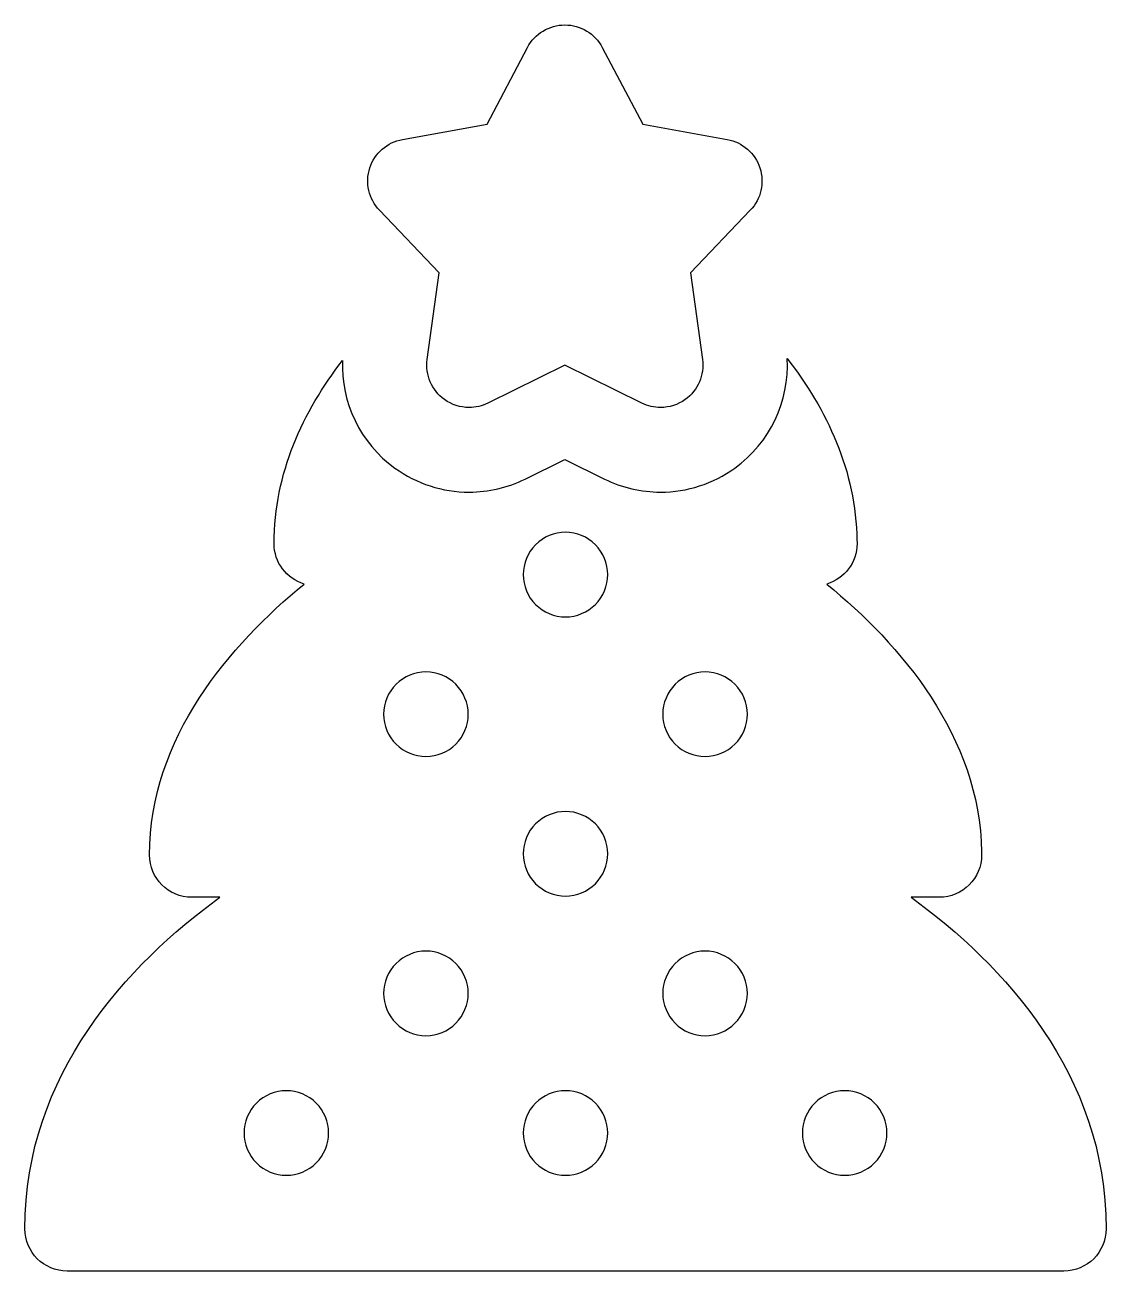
# Model space of a CAD drawing. Header units: centimetres. Extents: x -9.4 to 9.4, y -10.8 to 10.8.
import ezdxf

# ---------------------------------------------------------------- set-up
doc = ezdxf.new("R2010")
doc.units = ezdxf.units.CM
doc.header["$MEASUREMENT"] = 0
doc.layers.add('Layer 1', color=7, linetype='Continuous')

msp = doc.modelspace()

# ---------------------------------------------------------------- linework, layer by layer
at = {"layer": 'Layer 1'}
for points, knots in [([(3.36877, 8.31782), (3.28495, 8.57428), (3.06702, 8.76387), (2.8014, 8.81148), (2.8014, 8.81148), (2.8014, 8.81148), (1.33756, 9.07383), (1.33756, 9.07383), (1.33756, 9.07383), (1.33756, 9.07383), (0.63745, 10.40354), (0.63745, 10.40354), (0.63745, 10.40354), (0.51067, 10.64423), (0.26097, 10.795), (-0.01112, 10.795), (-0.01112, 10.795), (-0.28314, 10.795), (-0.53284, 10.64423), (-0.65955, 10.40354), (-0.65955, 10.40354), (-0.65955, 10.40354), (-1.35988, 9.07383), (-1.35988, 9.07383), (-1.35988, 9.07383), (-1.35988, 9.07383), (-2.82371, 8.81148), (-2.82371, 8.81148), (-2.82371, 8.81148), (-3.08926, 8.76387), (-3.3072, 8.57428), (-3.39101, 8.31782), (-3.39101, 8.31782), (-3.47483, 8.06136), (-3.41107, 7.7796), (-3.22491, 7.58434), (-3.22491, 7.58434), (-3.22491, 7.58434), (-2.18852, 6.49728), (-2.18852, 6.49728), (-2.18852, 6.49728), (-2.18852, 6.49728), (-2.39541, 4.99994), (-2.39541, 4.99994), (-2.39541, 4.99994), (-2.43248, 4.73126), (-2.31828, 4.46404), (-2.09831, 4.30535), (-2.09831, 4.30535), (-1.9711, 4.21354), (-1.82062, 4.16672), (-1.66927, 4.16672), (-1.66927, 4.16672), (-1.55892, 4.16672), (-1.44814, 4.19165), (-1.34557, 4.24218), (-1.34557, 4.24218), (-1.34557, 4.24218), (-0.01113, 4.89933), (-0.01113, 4.89933), (-0.01113, 4.89933), (-0.01113, 4.89933), (1.32331, 4.24218), (1.32331, 4.24218), (1.32331, 4.24218), (1.42588, 4.19166), (1.53667, 4.16672), (1.64701, 4.16672), (1.64701, 4.16672), (1.79836, 4.16672), (1.94891, 4.21361), (2.07605, 4.30535), (2.07605, 4.30535), (2.29602, 4.46411), (2.41022, 4.73126), (2.37315, 4.99994), (2.37315, 4.99994), (2.37315, 4.99994), (2.16619, 6.49728), (2.16619, 6.49728), (2.16619, 6.49728), (2.16619, 6.49728), (3.20258, 7.58434), (3.20258, 7.58434), (3.20258, 7.58434), (3.38876, 7.7796), (3.45258, 8.06136), (3.36877, 8.31782)], [0, 0, 0, 0, 0.04347826, 0.04347826, 0.04347826, 0.04347826, 0.08695652, 0.08695652, 0.08695652, 0.08695652, 0.13043478, 0.13043478, 0.13043478, 0.13043478, 0.17391304, 0.17391304, 0.17391304, 0.17391304, 0.2173913, 0.2173913, 0.2173913, 0.2173913, 0.26086957, 0.26086957, 0.26086957, 0.26086957, 0.30434783, 0.30434783, 0.30434783, 0.30434783, 0.34782609, 0.34782609, 0.34782609, 0.34782609, 0.39130435, 0.39130435, 0.39130435, 0.39130435, 0.43478261, 0.43478261, 0.43478261, 0.43478261, 0.47826087, 0.47826087, 0.47826087, 0.47826087, 0.52173913, 0.52173913, 0.52173913, 0.52173913, 0.56521739, 0.56521739, 0.56521739, 0.56521739, 0.60869565, 0.60869565, 0.60869565, 0.60869565, 0.65217391, 0.65217391, 0.65217391, 0.65217391, 0.69565217, 0.69565217, 0.69565217, 0.69565217, 0.73913043, 0.73913043, 0.73913043, 0.73913043, 0.7826087, 0.7826087, 0.7826087, 0.7826087, 0.82608696, 0.82608696, 0.82608696, 0.82608696, 0.86956522, 0.86956522, 0.86956522, 0.86956522, 0.91304348, 0.91304348, 0.91304348, 0.91304348, 1, 1, 1, 1]), ([(5.99177, -4.31909), (5.99177, -4.31909), (6.47584, -4.31909), (6.47584, -4.31909), (6.47584, -4.31909), (6.47642, -4.31916), (6.47693, -4.31916), (6.47737, -4.31909), (6.47737, -4.31909), (6.88213, -4.31909), (7.21027, -3.99095), (7.21027, -3.58619), (7.21027, -3.58619), (7.21027, -3.56896), (7.20962, -3.55181), (7.20845, -3.53494), (7.20845, -3.53494), (7.18504, -1.52911), (5.79594, 0.06732), (4.52955, 1.10815), (4.52955, 1.10815), (4.83159, 1.19865), (5.05164, 1.47874), (5.05164, 1.8103), (5.05164, 1.8103), (5.05164, 1.82753), (5.05106, 1.84468), (5.0499, 1.86155), (5.0499, 1.86155), (5.0358, 3.07233), (4.52411, 4.13373), (3.8421, 5.01391), (3.8421, 5.01391), (3.88128, 4.27134), (3.54427, 3.55735), (2.93408, 3.1169), (2.93408, 3.1169), (2.55709, 2.84481), (2.11213, 2.70095), (1.64711, 2.70095), (1.64711, 2.70095), (1.31207, 2.70095), (0.97615, 2.77924), (0.67578, 2.92717), (0.67578, 2.92717), (0.67578, 2.92717), (-0.0111, 3.26541), (-0.0111, 3.26541), (-0.0111, 3.26541), (-0.0111, 3.26541), (-0.69747, 2.92738), (-0.69747, 2.92738), (-0.69747, 2.92738), (-0.99806, 2.77916), (-1.33412, 2.70087), (-1.66931, 2.70087), (-1.66931, 2.70087), (-2.13426, 2.70087), (-2.57922, 2.84473), (-2.9562, 3.11675), (-2.9562, 3.11675), (-3.55818, 3.55124), (-3.89387, 4.25193), (-3.86538, 4.98374), (-3.86538, 4.98374), (-4.54528, 4.09702), (-5.05021, 3.0285), (-5.05021, 1.81016), (-5.05021, 1.81016), (-5.05021, 1.47904), (-4.8306, 1.19924), (-4.52914, 1.1083), (-4.52914, 1.1083), (-5.80644, 0.05868), (-7.20877, -1.55614), (-7.20877, -3.58625), (-7.20877, -3.58625), (-7.20877, -3.99101), (-6.88063, -4.31915), (-6.47587, -4.31915), (-6.47587, -4.31915), (-6.47587, -4.31915), (-5.99184, -4.31916), (-5.99184, -4.31916), (-5.99184, -4.31916), (-7.58979, -5.48589), (-9.36744, -7.3853), (-9.36744, -10.06217), (-9.36744, -10.06217), (-9.36744, -10.46693), (-9.0393, -10.79507), (-8.63454, -10.79507), (-8.63454, -10.79507), (-8.63454, -10.79507), (8.63433, -10.79507), (8.63433, -10.79507), (8.63433, -10.79507), (9.03909, -10.79507), (9.36723, -10.46693), (9.36723, -10.06217), (9.36723, -10.06217), (9.36737, -7.38531), (7.58972, -5.48582), (5.99177, -4.31909)], [0, 0, 0, 0, 0.03703704, 0.03703704, 0.03703704, 0.03703704, 0.07407407, 0.07407407, 0.07407407, 0.07407407, 0.11111111, 0.11111111, 0.11111111, 0.11111111, 0.14814815, 0.14814815, 0.14814815, 0.14814815, 0.18518519, 0.18518519, 0.18518519, 0.18518519, 0.22222222, 0.22222222, 0.22222222, 0.22222222, 0.25925926, 0.25925926, 0.25925926, 0.25925926, 0.2962963, 0.2962963, 0.2962963, 0.2962963, 0.33333333, 0.33333333, 0.33333333, 0.33333333, 0.37037037, 0.37037037, 0.37037037, 0.37037037, 0.40740741, 0.40740741, 0.40740741, 0.40740741, 0.44444444, 0.44444444, 0.44444444, 0.44444444, 0.48148148, 0.48148148, 0.48148148, 0.48148148, 0.51851852, 0.51851852, 0.51851852, 0.51851852, 0.55555556, 0.55555556, 0.55555556, 0.55555556, 0.59259259, 0.59259259, 0.59259259, 0.59259259, 0.62962963, 0.62962963, 0.62962963, 0.62962963, 0.66666667, 0.66666667, 0.66666667, 0.66666667, 0.7037037, 0.7037037, 0.7037037, 0.7037037, 0.74074074, 0.74074074, 0.74074074, 0.74074074, 0.77777778, 0.77777778, 0.77777778, 0.77777778, 0.81481481, 0.81481481, 0.81481481, 0.81481481, 0.85185185, 0.85185185, 0.85185185, 0.85185185, 0.88888889, 0.88888889, 0.88888889, 0.88888889, 0.92592593, 0.92592593, 0.92592593, 0.92592593, 1, 1, 1, 1]), ([(0.51787, 0.75361), (0.38157, 0.61724), (0.19249, 0.5388), (-0.00022, 0.5388), (-0.00022, 0.5388), (-0.19293, 0.5388), (-0.38135, 0.61724), (-0.51838, 0.75361), (-0.51838, 0.75361), (-0.65475, 0.88991), (-0.73312, 1.07899), (-0.73312, 1.2717), (-0.73312, 1.2717), (-0.73312, 1.46441), (-0.65476, 1.65356), (-0.51838, 1.78986), (-0.51838, 1.78986), (-0.38201, 1.92623), (-0.19293, 2.0046), (-0.00022, 2.0046), (-0.00022, 2.0046), (0.19249, 2.0046), (0.38164, 1.92624), (0.51787, 1.78986), (0.51787, 1.78986), (0.65424, 1.65349), (0.73268, 1.46441), (0.73268, 1.2717), (0.73268, 1.2717), (0.73268, 1.07899), (0.65424, 0.88984), (0.51787, 0.75361)], [0, 0, 0, 0, 0.11111111, 0.11111111, 0.11111111, 0.11111111, 0.22222222, 0.22222222, 0.22222222, 0.22222222, 0.33333333, 0.33333333, 0.33333333, 0.33333333, 0.44444444, 0.44444444, 0.44444444, 0.44444444, 0.55555556, 0.55555556, 0.55555556, 0.55555556, 0.66666667, 0.66666667, 0.66666667, 0.66666667, 0.77777778, 0.77777778, 0.77777778, 0.77777778, 1, 1, 1, 1]), ([(-1.90065, -1.66497), (-2.03695, -1.80134), (-2.2253, -1.87978), (-2.41874, -1.87978), (-2.41874, -1.87978), (-2.61145, -1.87978), (-2.8006, -1.80134), (-2.9369, -1.66497), (-2.9369, -1.66497), (-3.07327, -1.52867), (-3.15164, -1.33959), (-3.15164, -1.14688), (-3.15164, -1.14688), (-3.15164, -0.95417), (-3.07328, -0.76502), (-2.9369, -0.62872), (-2.9369, -0.62872), (-2.80053, -0.49235), (-2.61145, -0.41398), (-2.41874, -0.41398), (-2.41874, -0.41398), (-2.2253, -0.41398), (-2.03688, -0.49234), (-1.90065, -0.62872), (-1.90065, -0.62872), (-1.76362, -0.76509), (-1.68584, -0.95417), (-1.68584, -1.14688), (-1.68584, -1.14688), (-1.68591, -1.3396), (-1.76362, -1.52875), (-1.90065, -1.66497)], [0, 0, 0, 0, 0.11111111, 0.11111111, 0.11111111, 0.11111111, 0.22222222, 0.22222222, 0.22222222, 0.22222222, 0.33333333, 0.33333333, 0.33333333, 0.33333333, 0.44444444, 0.44444444, 0.44444444, 0.44444444, 0.55555556, 0.55555556, 0.55555556, 0.55555556, 0.66666667, 0.66666667, 0.66666667, 0.66666667, 0.77777778, 0.77777778, 0.77777778, 0.77777778, 1, 1, 1, 1]), ([(2.93646, -1.66497), (2.80016, -1.80134), (2.61181, -1.87978), (2.41837, -1.87978), (2.41837, -1.87978), (2.22566, -1.87978), (2.03651, -1.80134), (1.90021, -1.66497), (1.90021, -1.66497), (1.76384, -1.52867), (1.68547, -1.33959), (1.68547, -1.14688), (1.68547, -1.14688), (1.68547, -0.95417), (1.76383, -0.76502), (1.90021, -0.62872), (1.90021, -0.62872), (2.03658, -0.49235), (2.22566, -0.41398), (2.41837, -0.41398), (2.41837, -0.41398), (2.61181, -0.41398), (2.80023, -0.49234), (2.93646, -0.62872), (2.93646, -0.62872), (3.07349, -0.76509), (3.15127, -0.95417), (3.15127, -1.14688), (3.15127, -1.14688), (3.15127, -1.3396), (3.07356, -1.52875), (2.93646, -1.66497)], [0, 0, 0, 0, 0.11111111, 0.11111111, 0.11111111, 0.11111111, 0.22222222, 0.22222222, 0.22222222, 0.22222222, 0.33333333, 0.33333333, 0.33333333, 0.33333333, 0.44444444, 0.44444444, 0.44444444, 0.44444444, 0.55555556, 0.55555556, 0.55555556, 0.55555556, 0.66666667, 0.66666667, 0.66666667, 0.66666667, 0.77777778, 0.77777778, 0.77777778, 0.77777778, 1, 1, 1, 1]), ([(0.51787, -4.08356), (0.38157, -4.21993), (0.19249, -4.29837), (-0.00022, -4.29837), (-0.00022, -4.29837), (-0.19293, -4.29837), (-0.38208, -4.21993), (-0.51838, -4.08356), (-0.51838, -4.08356), (-0.65475, -3.94726), (-0.73312, -3.75818), (-0.73312, -3.56547), (-0.73312, -3.56547), (-0.73312, -3.37276), (-0.65476, -3.18361), (-0.51838, -3.04731), (-0.51838, -3.04731), (-0.382, -2.91101), (-0.19293, -2.83257), (-0.00022, -2.83257), (-0.00022, -2.83257), (0.19249, -2.83257), (0.38164, -2.91093), (0.51787, -3.04731), (0.51787, -3.04731), (0.65424, -3.18368), (0.73268, -3.37276), (0.73268, -3.56547), (0.73268, -3.56547), (0.73268, -3.75819), (0.65424, -3.94726), (0.51787, -4.08356)], [0, 0, 0, 0, 0.11111111, 0.11111111, 0.11111111, 0.11111111, 0.22222222, 0.22222222, 0.22222222, 0.22222222, 0.33333333, 0.33333333, 0.33333333, 0.33333333, 0.44444444, 0.44444444, 0.44444444, 0.44444444, 0.55555556, 0.55555556, 0.55555556, 0.55555556, 0.66666667, 0.66666667, 0.66666667, 0.66666667, 0.77777778, 0.77777778, 0.77777778, 0.77777778, 1, 1, 1, 1]), ([(-1.90065, -6.50215), (-2.03695, -6.63852), (-2.22603, -6.71696), (-2.41874, -6.71696), (-2.41874, -6.71696), (-2.61145, -6.71696), (-2.8006, -6.63852), (-2.9369, -6.50215), (-2.9369, -6.50215), (-3.07327, -6.36585), (-3.15164, -6.17677), (-3.15164, -5.98406), (-3.15164, -5.98406), (-3.15164, -5.79135), (-3.07328, -5.6022), (-2.9369, -5.4659), (-2.9369, -5.4659), (-2.80053, -5.32953), (-2.61145, -5.25116), (-2.41874, -5.25116), (-2.41874, -5.25116), (-2.22603, -5.25116), (-2.03688, -5.32952), (-1.90065, -5.4659), (-1.90065, -5.4659), (-1.76362, -5.60227), (-1.68584, -5.79135), (-1.68584, -5.98406), (-1.68584, -5.98406), (-1.68584, -6.17677), (-1.76362, -6.36585), (-1.90065, -6.50215)], [0, 0, 0, 0, 0.11111111, 0.11111111, 0.11111111, 0.11111111, 0.22222222, 0.22222222, 0.22222222, 0.22222222, 0.33333333, 0.33333333, 0.33333333, 0.33333333, 0.44444444, 0.44444444, 0.44444444, 0.44444444, 0.55555556, 0.55555556, 0.55555556, 0.55555556, 0.66666667, 0.66666667, 0.66666667, 0.66666667, 0.77777778, 0.77777778, 0.77777778, 0.77777778, 1, 1, 1, 1]), ([(2.93646, -6.50215), (2.80016, -6.63852), (2.61181, -6.71696), (2.41837, -6.71696), (2.41837, -6.71696), (2.22566, -6.71696), (2.03651, -6.63852), (1.90021, -6.50215), (1.90021, -6.50215), (1.76384, -6.36585), (1.68547, -6.17677), (1.68547, -5.98406), (1.68547, -5.98406), (1.68547, -5.79135), (1.76383, -5.6022), (1.90021, -5.4659), (1.90021, -5.4659), (2.03658, -5.32953), (2.22566, -5.25116), (2.41837, -5.25116), (2.41837, -5.25116), (2.61181, -5.25116), (2.80023, -5.32952), (2.93646, -5.4659), (2.93646, -5.4659), (3.07349, -5.60227), (3.15127, -5.79135), (3.15127, -5.98406), (3.15127, -5.98406), (3.15127, -6.17677), (3.07356, -6.36585), (2.93646, -6.50215)], [0, 0, 0, 0, 0.11111111, 0.11111111, 0.11111111, 0.11111111, 0.22222222, 0.22222222, 0.22222222, 0.22222222, 0.33333333, 0.33333333, 0.33333333, 0.33333333, 0.44444444, 0.44444444, 0.44444444, 0.44444444, 0.55555556, 0.55555556, 0.55555556, 0.55555556, 0.66666667, 0.66666667, 0.66666667, 0.66666667, 0.77777778, 0.77777778, 0.77777778, 0.77777778, 1, 1, 1, 1]), ([(-4.31924, -8.92074), (-4.45554, -9.05711), (-4.64462, -9.13555), (-4.83733, -9.13555), (-4.83733, -9.13555), (-5.03004, -9.13555), (-5.21919, -9.05711), (-5.35549, -8.92074), (-5.35549, -8.92074), (-5.49186, -8.78444), (-5.57023, -8.59536), (-5.57023, -8.40265), (-5.57023, -8.40265), (-5.57023, -8.20994), (-5.49187, -8.02079), (-5.35549, -7.88449), (-5.35549, -7.88449), (-5.21912, -7.74812), (-5.03004, -7.66975), (-4.83733, -7.66975), (-4.83733, -7.66975), (-4.64389, -7.66975), (-4.45547, -7.74811), (-4.31924, -7.88449), (-4.31924, -7.88449), (-4.18221, -8.02086), (-4.10443, -8.20994), (-4.10443, -8.40265), (-4.10443, -8.40265), (-4.1045, -8.59536), (-4.18221, -8.78444), (-4.31924, -8.92074)], [0, 0, 0, 0, 0.11111111, 0.11111111, 0.11111111, 0.11111111, 0.22222222, 0.22222222, 0.22222222, 0.22222222, 0.33333333, 0.33333333, 0.33333333, 0.33333333, 0.44444444, 0.44444444, 0.44444444, 0.44444444, 0.55555556, 0.55555556, 0.55555556, 0.55555556, 0.66666667, 0.66666667, 0.66666667, 0.66666667, 0.77777778, 0.77777778, 0.77777778, 0.77777778, 1, 1, 1, 1]), ([(0.51787, -8.92074), (0.38157, -9.05711), (0.19249, -9.13555), (-0.00022, -9.13555), (-0.00022, -9.13555), (-0.19293, -9.13555), (-0.38208, -9.05711), (-0.51838, -8.92074), (-0.51838, -8.92074), (-0.65475, -8.78444), (-0.73312, -8.59609), (-0.73312, -8.40265), (-0.73312, -8.40265), (-0.73312, -8.20994), (-0.65476, -8.02079), (-0.51838, -7.88449), (-0.51838, -7.88449), (-0.38201, -7.74812), (-0.19293, -7.66975), (-0.00022, -7.66975), (-0.00022, -7.66975), (0.19322, -7.66975), (0.38164, -7.74811), (0.51787, -7.88449), (0.51787, -7.88449), (0.65424, -8.02086), (0.73268, -8.20994), (0.73268, -8.40265), (0.73268, -8.40265), (0.73268, -8.59536), (0.65424, -8.78444), (0.51787, -8.92074)], [0, 0, 0, 0, 0.11111111, 0.11111111, 0.11111111, 0.11111111, 0.22222222, 0.22222222, 0.22222222, 0.22222222, 0.33333333, 0.33333333, 0.33333333, 0.33333333, 0.44444444, 0.44444444, 0.44444444, 0.44444444, 0.55555556, 0.55555556, 0.55555556, 0.55555556, 0.66666667, 0.66666667, 0.66666667, 0.66666667, 0.77777778, 0.77777778, 0.77777778, 0.77777778, 1, 1, 1, 1]), ([(5.35505, -8.92074), (5.21875, -9.05711), (5.0304, -9.13555), (4.83696, -9.13555), (4.83696, -9.13555), (4.64425, -9.13555), (4.4551, -9.05711), (4.3188, -8.92074), (4.3188, -8.92074), (4.18243, -8.78444), (4.10406, -8.59536), (4.10406, -8.40265), (4.10406, -8.40265), (4.10406, -8.20994), (4.18242, -8.02079), (4.3188, -7.88449), (4.3188, -7.88449), (4.45517, -7.74812), (4.64425, -7.66975), (4.83696, -7.66975), (4.83696, -7.66975), (5.0304, -7.66975), (5.21882, -7.74811), (5.35505, -7.88449), (5.35505, -7.88449), (5.49208, -8.02086), (5.56986, -8.20994), (5.56986, -8.40265), (5.56986, -8.40265), (5.56986, -8.59536), (5.49215, -8.78444), (5.35505, -8.92074)], [0, 0, 0, 0, 0.11111111, 0.11111111, 0.11111111, 0.11111111, 0.22222222, 0.22222222, 0.22222222, 0.22222222, 0.33333333, 0.33333333, 0.33333333, 0.33333333, 0.44444444, 0.44444444, 0.44444444, 0.44444444, 0.55555556, 0.55555556, 0.55555556, 0.55555556, 0.66666667, 0.66666667, 0.66666667, 0.66666667, 0.77777778, 0.77777778, 0.77777778, 0.77777778, 1, 1, 1, 1])]:
    msp.add_open_spline(points, degree=3, knots=knots, dxfattribs=at)

doc.saveas('drawing.dxf')
